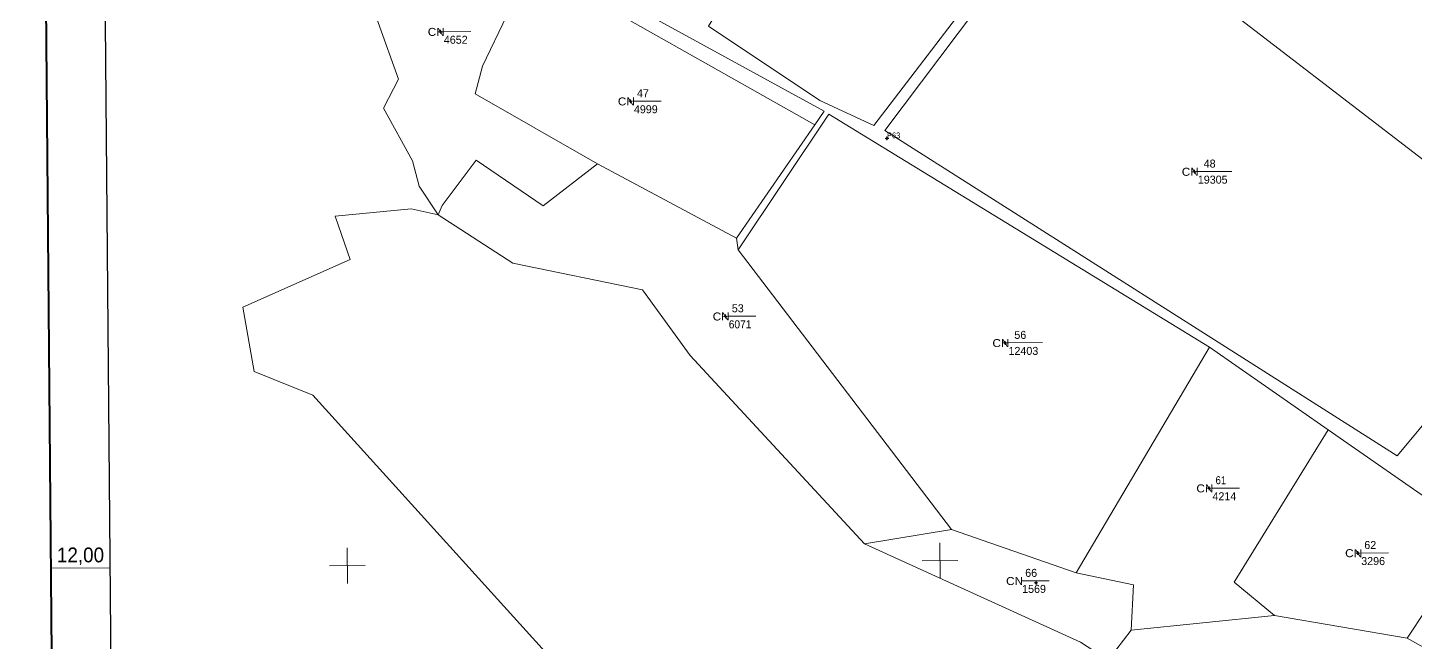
# Model space of a CAD drawing. Header units: metres. Extents: x 550441 to 551652, y 1840340 to 1841671.
# Drawn here: x 550441.4 to 550909.5, y 1840664.3 to 1840871.6 of the extents above; entities that cross this region are included whole.
import ezdxf

# ---------------------------------------------------------------- set-up
doc = ezdxf.new("R2010")
doc.units = ezdxf.units.M
doc.header["$LTSCALE"] = 1.1
for name, color, linetype, lineweight in [('10', 7, 'Continuous', 13), ('11', 7, 'Continuous', 13), ('13', 7, 'Continuous', 13), ('34', 7, 'Continuous', 13), ('63', 7, 'Continuous', 13)]:
    doc.layers.add(name, color=color, linetype=linetype, lineweight=lineweight)
doc.layers.add('12', color=7, linetype='Continuous')

msp = doc.modelspace()

# ---------------------------------------------------------------- hatches: boundary and pattern name
at = {"layer": '10'}
msp.add_hatch(color=256, dxfattribs=at).paths.add_polyline_path([(550731.357, 1840834.3, 1), (550731.207, 1840834.3, 1)])
at = {"layer": '11'}
for points in [[(550580.725, 1840870.277, 1), (550580.575, 1840870.277, 1)], [(550580.725, 1840870.277, 1), (550580.575, 1840870.277, 1)], [(550644.855, 1840846.824, 1), (550644.705, 1840846.824, 1)], [(550644.855, 1840846.824, 1), (550644.705, 1840846.824, 1)], [(550835.116, 1840823.085, 1), (550834.966, 1840823.085, 1)], [(550835.116, 1840823.085, 1), (550834.966, 1840823.085, 1)], [(550676.852, 1840774.272, 1), (550676.702, 1840774.272, 1)], [(550676.852, 1840774.272, 1), (550676.702, 1840774.272, 1)], [(550771.237, 1840765.3, 1), (550771.087, 1840765.3, 1)], [(550771.237, 1840765.3, 1), (550771.087, 1840765.3, 1)], [(550840.05, 1840716.274, 1), (550839.9, 1840716.274, 1)], [(550840.05, 1840716.274, 1), (550839.9, 1840716.274, 1)], [(550890.239, 1840694.418, 1), (550890.089, 1840694.418, 1)], [(550890.239, 1840694.418, 1), (550890.089, 1840694.418, 1)], [(550781.673, 1840684.381, 1), (550781.523, 1840684.381, 1)], [(550781.673, 1840684.381, 1), (550781.523, 1840684.381, 1)]]:
    msp.add_hatch(color=256, dxfattribs=at).paths.add_polyline_path(points)

# ---------------------------------------------------------------- linework, layer by layer
at = {"layer": '10'}
for p, q in [((550730.96, 1840834.3), (550730.65, 1840834.29)), ((550731.27, 1840834.92), (550731.27, 1840834.61)), ((550731.28, 1840833.98), (550731.28, 1840833.67)), ((550731.9, 1840834.3), (550731.59, 1840834.3))]:
    msp.add_line(p, q, dxfattribs=at)
for radius in [0.312, 0.075]:
    msp.add_circle((550731.282, 1840834.3), radius, dxfattribs=at)
at = {"layer": '11'}
for p, q in [((550580.34, 1840870.27), (550580.02, 1840870.27)), ((550580.34, 1840870.27), (550580.02, 1840870.27)), ((550580.64, 1840870.9), (550580.64, 1840870.58)), ((550580.64, 1840870.9), (550580.64, 1840870.58)), ((550580.65, 1840869.96), (550580.65, 1840869.64)), ((550580.65, 1840869.96), (550580.65, 1840869.64)), ((550581.28, 1840870.28), (550580.96, 1840870.27)), ((550581.28, 1840870.28), (550580.96, 1840870.27)), ((550644.47, 1840846.82), (550644.15, 1840846.81)), ((550644.47, 1840846.82), (550644.15, 1840846.81)), ((550644.77, 1840847.45), (550644.77, 1840847.13)), ((550644.77, 1840847.45), (550644.77, 1840847.13)), ((550644.78, 1840846.51), (550644.78, 1840846.19)), ((550644.78, 1840846.51), (550644.78, 1840846.19)), ((550645.4, 1840846.82), (550645.09, 1840846.82)), ((550645.4, 1840846.82), (550645.09, 1840846.82)), ((550834.73, 1840823.08), (550834.41, 1840823.07)), ((550834.73, 1840823.08), (550834.41, 1840823.07)), ((550835.03, 1840823.7), (550835.03, 1840823.39)), ((550835.03, 1840823.7), (550835.03, 1840823.39)), ((550835.04, 1840822.77), (550835.04, 1840822.46)), ((550835.04, 1840822.77), (550835.04, 1840822.46)), ((550835.67, 1840823.09), (550835.35, 1840823.08)), ((550835.67, 1840823.09), (550835.35, 1840823.08)), ((550676.46, 1840774.26), (550676.15, 1840774.26)), ((550676.46, 1840774.26), (550676.15, 1840774.26)), ((550676.77, 1840774.89), (550676.77, 1840774.58)), ((550676.77, 1840774.89), (550676.77, 1840774.58)), ((550677.39, 1840774.27), (550677.08, 1840774.27)), ((550677.39, 1840774.27), (550677.08, 1840774.27)), ((550676.77, 1840773.96), (550676.78, 1840773.65)), ((550676.77, 1840773.96), (550676.78, 1840773.65)), ((550770.85, 1840765.29), (550770.53, 1840765.29)), ((550770.85, 1840765.29), (550770.53, 1840765.29)), ((550771.15, 1840765.91), (550771.15, 1840765.6)), ((550771.15, 1840765.91), (550771.15, 1840765.6)), ((550771.16, 1840764.98), (550771.16, 1840764.68)), ((550771.16, 1840764.98), (550771.16, 1840764.68)), ((550771.79, 1840765.3), (550771.47, 1840765.3)), ((550771.79, 1840765.3), (550771.47, 1840765.3)), ((550839.66, 1840716.27), (550839.34, 1840716.26)), ((550839.66, 1840716.27), (550839.34, 1840716.26)), ((550839.96, 1840716.89), (550839.97, 1840716.58)), ((550839.96, 1840716.89), (550839.97, 1840716.58)), ((550839.97, 1840715.96), (550839.98, 1840715.65)), ((550839.97, 1840715.96), (550839.98, 1840715.65)), ((550840.6, 1840716.27), (550840.28, 1840716.27)), ((550840.6, 1840716.27), (550840.28, 1840716.27)), ((550890.15, 1840695.03), (550890.16, 1840694.72)), ((550890.15, 1840695.03), (550890.16, 1840694.72)), ((550889.85, 1840694.41), (550889.54, 1840694.41)), ((550889.85, 1840694.41), (550889.54, 1840694.41)), ((550890.16, 1840694.1), (550890.16, 1840693.79)), ((550890.16, 1840694.1), (550890.16, 1840693.79)), ((550890.78, 1840694.42), (550890.47, 1840694.42)), ((550890.78, 1840694.42), (550890.47, 1840694.42)), ((550781.28, 1840684.37), (550780.97, 1840684.37)), ((550781.28, 1840684.37), (550780.97, 1840684.37)), ((550781.59, 1840685.01), (550781.59, 1840684.69)), ((550781.59, 1840685.01), (550781.59, 1840684.69)), ((550781.6, 1840684.07), (550781.6, 1840683.75)), ((550781.6, 1840684.07), (550781.6, 1840683.75)), ((550782.21, 1840684.38), (550781.9, 1840684.38)), ((550782.21, 1840684.38), (550781.9, 1840684.38))]:
    msp.add_line(p, q, dxfattribs=at)
for points in [[(550580.64, 1840870.58), (550580.34, 1840870.27), (550580.65, 1840869.96), (550580.96, 1840870.27)], [(550580.64, 1840870.58), (550580.34, 1840870.27), (550580.65, 1840869.96), (550580.96, 1840870.27)], [(550644.77, 1840847.13), (550644.47, 1840846.82), (550644.78, 1840846.51), (550645.09, 1840846.82)], [(550644.77, 1840847.13), (550644.47, 1840846.82), (550644.78, 1840846.51), (550645.09, 1840846.82)], [(550835.03, 1840823.39), (550834.73, 1840823.08), (550835.04, 1840822.77), (550835.35, 1840823.08)], [(550835.03, 1840823.39), (550834.73, 1840823.08), (550835.04, 1840822.77), (550835.35, 1840823.08)], [(550676.77, 1840774.58), (550676.46, 1840774.26), (550676.77, 1840773.96), (550677.08, 1840774.27)], [(550676.77, 1840774.58), (550676.46, 1840774.26), (550676.77, 1840773.96), (550677.08, 1840774.27)], [(550771.15, 1840765.6), (550770.85, 1840765.29), (550771.16, 1840764.98), (550771.47, 1840765.3)], [(550771.15, 1840765.6), (550770.85, 1840765.29), (550771.16, 1840764.98), (550771.47, 1840765.3)], [(550839.97, 1840716.58), (550839.66, 1840716.27), (550839.97, 1840715.96), (550840.28, 1840716.27)], [(550839.97, 1840716.58), (550839.66, 1840716.27), (550839.97, 1840715.96), (550840.28, 1840716.27)], [(550890.16, 1840694.72), (550889.85, 1840694.41), (550890.16, 1840694.1), (550890.47, 1840694.42)], [(550890.16, 1840694.72), (550889.85, 1840694.41), (550890.16, 1840694.1), (550890.47, 1840694.42)], [(550781.59, 1840684.69), (550781.28, 1840684.37), (550781.6, 1840684.07), (550781.9, 1840684.38)], [(550781.59, 1840684.69), (550781.28, 1840684.37), (550781.6, 1840684.07), (550781.9, 1840684.38)]]:
    msp.add_lwpolyline(points, close=True, dxfattribs=at)
for centre in [(550580.65, 1840870.277), (550580.65, 1840870.277), (550644.78, 1840846.824), (550644.78, 1840846.824), (550835.041, 1840823.085), (550835.041, 1840823.085), (550676.777, 1840774.272), (550676.777, 1840774.272), (550771.162, 1840765.3), (550771.162, 1840765.3), (550839.975, 1840716.274), (550839.975, 1840716.274), (550890.164, 1840694.418), (550890.164, 1840694.418), (550781.598, 1840684.381), (550781.598, 1840684.381)]:
    msp.add_circle(centre, 0.075, dxfattribs=at)
at = {"layer": '13'}
for p, q in [((550581.75, 1840870.28), (550590.92, 1840870.36)), ((550645.87, 1840846.83), (550655.05, 1840846.91)), ((550836.14, 1840823.09), (550847.61, 1840823.19)), ((550677.87, 1840774.28), (550687.05, 1840774.36)), ((550772.26, 1840765.3), (550783.72, 1840765.4)), ((550841.07, 1840716.28), (550850.25, 1840716.36)), ((550891.26, 1840694.42), (550900.44, 1840694.5)), ((550776.86, 1840685.02), (550786.04, 1840685.1))]:
    msp.add_line(p, q, dxfattribs=at)
at = {"layer": '34'}
for p, q in [((550680.48, 1840800.65), (550706.9, 1840838.85)), ((550680.48, 1840800.65), (550633.6, 1840825.74)), ((550680.48, 1840800.65), (550681.11, 1840796.7)), ((550681.11, 1840796.7), (550753.01, 1840702.35)), ((550795.15, 1840687.78), (550840.12, 1840763.88)), ((550840.12, 1840763.88), (550880.13, 1840736.01)), ((550880.13, 1840736.01), (550930.25, 1840701.09)), ((550753.01, 1840702.35), (550723.73, 1840697.48)), ((550795.15, 1840687.78), (550753.01, 1840702.35)), ((550906.75, 1840665.72), (550930.25, 1840701.09)), ((550862.07, 1840673.33), (550813.68, 1840668.44)), ((550862.07, 1840673.33), (550906.75, 1840665.72))]:
    msp.add_line(p, q, dxfattribs=at)
for points in [[(550787.69, 1840921.93), (550789.66, 1840920.74), (550726.87, 1840838.62), (550708.66, 1840847.04), (550671.02, 1840872.21), (550727.09, 1840962.28), (550730.59, 1840967.63)], [(550579.86, 1840808.51), (550573.46, 1840818.19), (550571.17, 1840826.79), (550561.43, 1840844.49), (550566.51, 1840854.32), (550545.9, 1840911.78), (550540.18, 1840925.68), (550544.4, 1840931.72)], [(550547.13, 1840931), (550553.26, 1840929.41), (550710.12, 1840843.51), (550706.9, 1840838.85), (550611.2, 1840893.01)], [(550792.43, 1840919.12), (550730.6, 1840836.94), (550903.47, 1840727.26), (550957.61, 1840792.23)], [(550611.2, 1840893.01), (550594.83, 1840858.64), (550592.3, 1840849.38), (550633.6, 1840825.74)], [(550681.11, 1840796.7), (550711.65, 1840842.52), (550840.12, 1840763.88)], [(550633.6, 1840825.74), (550615.27, 1840811.52), (550592.69, 1840826.99), (550581.19, 1840811.7), (550579.86, 1840808.51)], [(550579.86, 1840808.51), (550570.77, 1840810.53), (550545.1, 1840808.1), (550548.29, 1840798.96), (550550.22, 1840793.42), (550513.94, 1840777.42), (550517.83, 1840755.69), (550537.59, 1840747.7), (550617.12, 1840659.89), (550618.05, 1840631.28), (550571.96, 1840574.2), (550563.44, 1840582.91), (550532.36, 1840553.11), (550531.38, 1840543.68), (550533.33, 1840535.76), (550541.31, 1840532.05), (550548.13, 1840532.11), (550550.61, 1840532.9)], [(550579.86, 1840808.51), (550605.03, 1840792.2), (550648.85, 1840783.26), (550664.89, 1840761.09), (550723.73, 1840697.48)], [(550862.07, 1840673.33), (550848.44, 1840684.62), (550880.13, 1840736.01)], [(550813.68, 1840668.44), (550805.87, 1840658.27), (550796.56, 1840664.39), (550723.73, 1840697.48)], [(550813.68, 1840668.44), (550814.48, 1840683.7), (550795.15, 1840687.78)], [(550906.75, 1840665.72), (550952.37, 1840640.16), (550952.44, 1840640.27)]]:
    msp.add_lwpolyline(points, dxfattribs=at)
msp.add_lwpolyline([(550957.61, 1840792.23), (550984.67, 1840835), (550823.48, 1840964.48), (550792.43, 1840919.12)], close=True, dxfattribs=at)
at = {"layer": '63'}
for p, q in [((550549.29, 1840684.15), (550549.19, 1840696.15)), ((550749.23, 1840685.9), (550749.12, 1840697.9)), ((550543.24, 1840690.1), (550555.24, 1840690.2)), ((550743.18, 1840691.85), (550755.17, 1840691.95)), ((550449.27, 1840689.28), (550469.27, 1840689.45))]:
    msp.add_line(p, q, dxfattribs=at)
at = {"layer": '63', "lineweight": 40}
msp.add_lwpolyline([(550451.89, 1840389.37), (550441.4, 1841588.99), (551641.02, 1841599.49), (551651.51, 1840399.87)], close=True, dxfattribs=at)
at = {"layer": '63', "lineweight": 25}
msp.add_lwpolyline([(550471.71, 1840409.54), (550461.57, 1841569.17), (551621.2, 1841579.32), (551631.34, 1840419.68)], close=True, dxfattribs=at)

# ---------------------------------------------------------------- texts
at = {"layer": '12', "width": 0.95}
msp.add_text('P63 ', height=2, dxfattribs=at).set_placement((550731.27, 1840834.3))
at = {"layer": '13'}
for s, width, p in [('CN', 1.1, (550576.36, 1840868.88)), ('CN', 1.1, (550640.49, 1840845.43)), ('CN', 1.1, (550830.75, 1840821.69)), ('CN', 1.1, (550672.49, 1840772.88)), ('6071', 0.95, (550677.91, 1840770.23)), ('CN', 1.1, (550766.87, 1840763.91)), ('61', 0.9, (550842.14, 1840717.64)), ('CN', 1.1, (550835.68, 1840714.88)), ('CN', 1.1, (550885.87, 1840693.03)), ('CN', 1.1, (550771.47, 1840683.63))]:
    msp.add_text(s, height=2.7, dxfattribs=dict(at, width=width)).set_placement(p)
for s, p in [('4652', (550581.78, 1840866.23)), ('47', (550646.94, 1840848.19)), ('4999', (550645.91, 1840842.78)), ('48', (550838.15, 1840824.46)), ('19305', (550836.17, 1840819.04)), ('53', (550678.94, 1840775.64)), ('56', (550774.27, 1840766.67)), ('12403', (550772.29, 1840761.26)), ('4214', (550841.1, 1840712.23)), ('62', (550892.33, 1840695.78)), ('3296', (550891.29, 1840690.37)), ('66', (550777.93, 1840686.38)), ('1569', (550776.89, 1840680.98))]:
    msp.add_text(s, height=2.7, dxfattribs=at).set_placement(p)
at = {"layer": '63', "width": 0.95}
msp.add_text('12,00', height=5, dxfattribs=at).set_placement((550451.25, 1840691.29))

doc.saveas('drawing.dxf')
